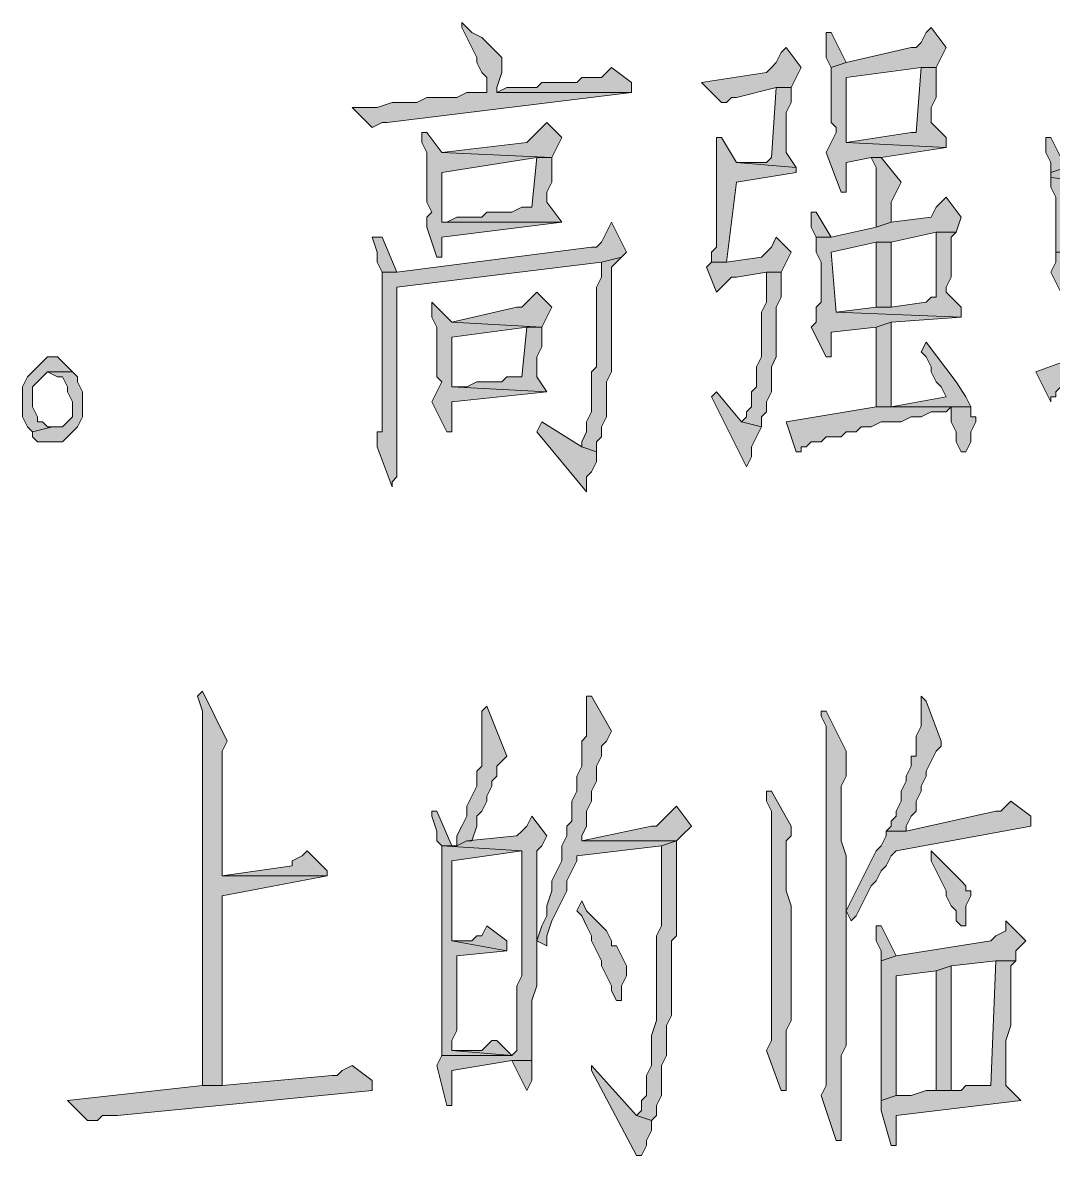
# Model space of a CAD drawing. Header units: millimetres. Extents: x 24 to 410, y 10 to 282.
# Drawn here: x 283.08 to 291.82, y 27.3 to 36.91 of the extents above; entities that cross this region are included whole.
import ezdxf

# ---------------------------------------------------------------- set-up
doc = ezdxf.new("R2010")
doc.units = ezdxf.units.MM

msp = doc.modelspace()

# ---------------------------------------------------------------- hatches: boundary and pattern name
h = msp.add_hatch(color=7)
h.dxf.hatch_style = 2
h.paths.add_polyline_path([(286.808333, 36.914667), (286.808333, 36.872333), (286.850667, 36.787667), (286.893, 36.703), (286.935333, 36.618333), (286.935333, 36.576), (286.977667, 36.491333), (287.02, 36.449), (287.02, 36.322), (286.935333, 36.322), (286.850667, 36.322), (286.766, 36.279667), (286.512, 36.279667), (286.427333, 36.237333), (286.215667, 36.237333), (286.088667, 36.195), (285.877, 36.195), (286.046333, 36.025667), (286.131, 36.068), (286.173333, 36.068), (288.247667, 36.322), (287.104667, 36.322), (287.104667, 36.364333), (287.147, 36.491333), (287.147, 36.618333), (287.104667, 36.660667), (287.062333, 36.703), (286.977667, 36.787667), (286.893, 36.83)])
h = msp.add_hatch(color=7)
h.dxf.hatch_style = 2
h.paths.add_polyline_path([(290.787667, 36.872333), (290.745333, 36.83), (290.703, 36.745333), (290.660667, 36.703), (290.618333, 36.703), (290.068, 36.576), (289.941, 36.533667), (289.941, 36.068), (289.983333, 36.025667), (289.983333, 35.983333), (289.941, 35.898667), (289.898667, 35.814), (290.025667, 35.475333), (290.068, 35.475333), (290.068, 35.56), (290.068, 35.729333), (290.279667, 35.771667), (290.364333, 35.771667), (290.914667, 35.856333), (290.068, 35.898667), (290.068, 36.449), (290.703, 36.533667), (290.83, 36.533667), (290.872333, 36.618333), (290.914667, 36.703)])
h = msp.add_hatch(color=7)
h.dxf.hatch_style = 2
h.paths.add_polyline_path([(289.941, 36.83), (289.898667, 36.83), (289.898667, 36.745333), (289.898667, 36.618333), (289.941, 36.533667), (290.068, 36.576)])
h = msp.add_hatch(color=7)
h.dxf.hatch_style = 2
h.paths.add_polyline_path([(289.56, 36.703), (289.517667, 36.660667), (289.475333, 36.576), (289.433, 36.533667), (289.390667, 36.491333), (288.840333, 36.406667), (289.009667, 36.237333), (289.052, 36.237333), (289.094333, 36.279667), (289.136667, 36.279667), (289.475333, 36.364333), (289.602333, 36.364333), (289.644667, 36.449), (289.687, 36.533667)])
h = msp.add_hatch(color=7)
h.dxf.hatch_style = 2
h.paths.add_polyline_path([(288.078333, 36.533667), (288.036, 36.491333), (287.993667, 36.449), (287.824333, 36.449), (287.782, 36.406667), (287.485667, 36.406667), (287.443333, 36.364333), (287.189333, 36.364333), (287.104667, 36.322), (288.247667, 36.322), (288.247667, 36.406667)])
h = msp.add_hatch(color=7)
h.dxf.hatch_style = 2
h.paths.add_polyline_path([(290.83, 36.533667), (290.703, 36.533667), (290.660667, 35.983333), (290.618333, 35.983333), (290.068, 35.898667), (290.914667, 35.856333), (290.914667, 35.941), (290.787667, 36.068), (290.787667, 36.195), (290.83, 36.279667)])
h = msp.add_hatch(color=7)
h.dxf.hatch_style = 2
h.paths.add_polyline_path([(289.602333, 36.364333), (289.475333, 36.364333), (289.433, 35.771667), (289.390667, 35.729333), (289.136667, 35.729333), (289.644667, 35.687), (289.56, 35.814), (289.56, 36.152667), (289.602333, 36.237333)])
h = msp.add_hatch(color=7)
h.dxf.hatch_style = 2
h.paths.add_polyline_path([(287.528, 36.068), (287.485667, 36.025667), (287.443333, 35.983333), (287.401, 35.941), (287.358667, 35.898667), (286.639, 35.814), (287.570333, 35.771667), (287.612667, 35.856333), (287.655, 35.941)])
h = msp.add_hatch(color=7)
h.dxf.hatch_style = 2
h.paths.add_polyline_path([(286.512, 35.983333), (286.469667, 35.983333), (286.469667, 35.898667), (286.512, 35.814), (286.512, 35.390667), (286.554333, 35.306), (286.512, 35.263667), (286.512, 35.179), (286.596667, 34.925), (286.639, 34.925), (286.639, 34.967333), (286.639, 35.094333), (287.655, 35.221333), (286.639, 35.221333), (286.639, 35.306), (286.639, 35.602333), (286.639, 35.644667), (287.443333, 35.771667), (287.570333, 35.771667), (286.639, 35.814)])
h = msp.add_hatch(color=7)
h.dxf.hatch_style = 2
h.paths.add_polyline_path([(289.009667, 35.941), (288.967333, 35.941), (288.967333, 35.814), (288.967333, 35.009667), (288.925, 34.967333), (288.925, 34.882667), (289.052, 34.882667), (289.136667, 35.56), (289.644667, 35.644667), (289.644667, 35.687), (289.136667, 35.729333)])
h = msp.add_hatch(color=7)
h.dxf.hatch_style = 2
h.paths.add_polyline_path([(291.803667, 35.941), (291.761333, 35.941), (291.761333, 35.814), (291.803667, 35.729333), (291.803667, 35.644667), (291.930667, 35.687)])
h = msp.add_hatch(color=7)
h.dxf.hatch_style = 2
h.paths.add_polyline_path([(292.565667, 35.983333), (292.523333, 35.898667), (292.481, 35.856333), (292.438667, 35.814), (292.396333, 35.771667), (292.269333, 35.771667), (292.142333, 35.729333), (291.930667, 35.687), (291.803667, 35.644667), (291.803667, 35.602333), (292.142333, 35.56), (292.142333, 35.009667), (292.269333, 35.009667), (292.269333, 35.602333), (292.481, 35.644667), (292.608, 35.644667), (292.650333, 35.729333), (292.692667, 35.814)])
h = msp.add_hatch(color=7)
h.dxf.hatch_style = 2
h.paths.add_polyline_path([(287.570333, 35.771667), (287.443333, 35.771667), (287.401, 35.348333), (287.316333, 35.348333), (287.231667, 35.306), (287.02, 35.306), (286.977667, 35.263667), (286.766, 35.263667), (286.681333, 35.221333), (286.639, 35.221333), (287.655, 35.221333), (287.528, 35.390667), (287.528, 35.475333), (287.570333, 35.56)])
h = msp.add_hatch(color=7)
h.dxf.hatch_style = 2
h.paths.add_polyline_path([(290.364333, 35.771667), (290.279667, 35.771667), (290.322, 35.687), (290.322, 35.179), (290.449, 35.221333), (290.449, 35.390667), (290.491333, 35.475333), (290.533667, 35.56)])
h = msp.add_hatch(color=7)
h.dxf.hatch_style = 2
h.paths.add_polyline_path([(292.608, 35.644667), (292.481, 35.644667), (292.438667, 35.052), (292.396333, 35.052), (292.354, 35.009667), (292.142333, 35.009667), (292.057667, 34.967333), (291.846, 34.967333), (291.846, 34.882667), (291.803667, 34.798), (291.930667, 34.544), (291.973, 34.544), (291.973, 34.586333), (291.973, 34.798), (292.142333, 34.840333), (292.269333, 34.882667), (292.650333, 34.925), (292.565667, 35.052), (292.565667, 35.221333), (292.608, 35.306)])
h = msp.add_hatch(color=7)
h.dxf.hatch_style = 2
h.paths.add_polyline_path([(291.803667, 35.602333), (291.803667, 35.517667), (291.846, 35.433), (291.846, 34.967333), (291.973, 34.967333), (291.973, 35.221333), (291.930667, 35.306), (291.930667, 35.517667), (292.142333, 35.56)])
h = msp.add_hatch(color=7)
h.dxf.hatch_style = 2
h.paths.add_polyline_path([(290.914667, 35.433), (290.83, 35.348333), (290.787667, 35.263667), (290.449, 35.221333), (290.322, 35.179), (289.941, 35.094333), (289.814, 35.094333), (289.814, 35.009667), (289.814, 34.967333), (289.856333, 34.882667), (289.856333, 34.544), (289.814, 34.501667), (289.814, 34.374667), (289.771667, 34.332333), (289.898667, 34.078333), (289.941, 34.078333), (289.941, 34.29), (290.322, 34.332333), (290.449, 34.374667), (291.041667, 34.417), (289.983333, 34.459333), (289.941, 34.967333), (290.322, 35.052), (290.449, 35.052), (290.83, 35.136667), (290.999333, 35.136667), (291.041667, 35.263667)])
h = msp.add_hatch(color=7)
h.dxf.hatch_style = 2
h.paths.add_polyline_path([(289.814, 35.306), (289.771667, 35.306), (289.771667, 35.263667), (289.771667, 35.179), (289.814, 35.094333), (289.941, 35.094333)])
h = msp.add_hatch(color=7)
h.dxf.hatch_style = 2
h.paths.add_polyline_path([(288.078333, 35.221333), (288.036, 35.136667), (287.993667, 35.052), (287.951333, 35.009667), (287.909, 35.009667), (286.258, 34.798), (286.131, 34.798), (286.131, 34.755667), (286.131, 33.443333), (286.088667, 33.443333), (286.088667, 33.316333), (286.215667, 32.977667), (286.215667, 33.02), (286.258, 33.062333), (286.258, 34.671), (287.993667, 34.882667), (288.163, 34.925), (288.205333, 34.967333)])
h = msp.add_hatch(color=7)
h.dxf.hatch_style = 2
h.paths.add_polyline_path([(286.131, 35.094333), (286.046333, 35.094333), (286.088667, 34.967333), (286.088667, 34.882667), (286.131, 34.798), (286.258, 34.798)])
h = msp.add_hatch(color=7)
h.dxf.hatch_style = 2
h.paths.add_polyline_path([(289.475333, 35.094333), (289.433, 35.009667), (289.390667, 34.967333), (289.348333, 34.925), (289.052, 34.882667), (288.925, 34.882667), (288.882667, 34.840333), (288.967333, 34.628667), (289.009667, 34.671), (289.052, 34.713333), (289.094333, 34.755667), (289.136667, 34.755667), (289.390667, 34.798), (289.517667, 34.798), (289.56, 34.882667), (289.602333, 34.967333)])
h = msp.add_hatch(color=7)
h.dxf.hatch_style = 2
h.paths.add_polyline_path([(290.999333, 35.136667), (290.83, 35.136667), (290.83, 34.586333), (290.787667, 34.586333), (290.745333, 34.544), (290.449, 34.501667), (290.322, 34.501667), (289.983333, 34.459333), (291.041667, 34.417), (291.041667, 34.501667), (290.914667, 34.628667), (290.914667, 34.671), (290.957, 34.755667), (290.957, 35.094333)])
h = msp.add_hatch(color=7)
h.dxf.hatch_style = 2
h.paths.add_polyline_path([(290.449, 35.052), (290.322, 35.052), (290.322, 34.501667), (290.449, 34.501667), (290.449, 34.628667)])
h = msp.add_hatch(color=7)
h.dxf.hatch_style = 2
h.paths.add_polyline_path([(288.163, 34.925), (287.993667, 34.882667), (287.993667, 34.755667), (287.951333, 34.671), (287.951333, 33.993667), (287.909, 33.951333), (287.909, 33.612667), (287.866667, 33.528), (287.866667, 33.443333), (287.824333, 33.358667), (287.824333, 33.316333), (287.951333, 33.274), (287.951333, 33.358667), (287.993667, 33.401), (287.993667, 33.485667), (288.036, 33.570333), (288.036, 33.866667), (288.078333, 33.951333), (288.078333, 34.840333), (288.120667, 34.882667)])
h = msp.add_hatch(color=7)
h.dxf.hatch_style = 2
h.paths.add_polyline_path([(289.517667, 34.798), (289.390667, 34.798), (289.390667, 34.671), (289.390667, 34.544), (289.348333, 34.459333), (289.348333, 34.078333), (289.306, 33.993667), (289.306, 33.824333), (289.263667, 33.782), (289.263667, 33.655), (289.221333, 33.612667), (289.221333, 33.570333), (289.179, 33.528), (289.348333, 33.485667), (289.348333, 33.570333), (289.390667, 33.612667), (289.390667, 33.697333), (289.433, 33.782), (289.433, 33.951333), (289.433, 33.993667), (289.475333, 34.078333), (289.475333, 34.501667), (289.517667, 34.586333)])
h = msp.add_hatch(color=7)
h.dxf.hatch_style = 2
h.paths.add_polyline_path([(292.269333, 34.882667), (292.142333, 34.840333), (292.142333, 34.120667), (291.676667, 33.951333), (291.803667, 33.697333), (291.803667, 33.739667), (291.846, 33.739667), (291.846, 33.782), (291.888333, 33.824333), (291.930667, 33.824333), (291.973, 33.866667), (292.015333, 33.909), (292.1, 33.909), (292.142333, 33.951333), (292.227, 33.993667), (292.311667, 34.036), (292.354, 34.078333), (292.438667, 34.120667), (292.523333, 34.163), (292.565667, 34.163), (292.269333, 34.163)])
h = msp.add_hatch(color=7)
h.dxf.hatch_style = 2
h.paths.add_polyline_path([(287.443333, 34.628667), (287.401, 34.586333), (287.358667, 34.544), (287.316333, 34.501667), (287.274, 34.501667), (286.723667, 34.374667), (287.485667, 34.332333), (287.528, 34.417), (287.570333, 34.501667)])
h = msp.add_hatch(color=7)
h.dxf.hatch_style = 2
h.paths.add_polyline_path([(286.554333, 34.544), (286.554333, 34.417), (286.596667, 34.332333), (286.596667, 33.909), (286.639, 33.866667), (286.596667, 33.782), (286.554333, 33.697333), (286.681333, 33.443333), (286.723667, 33.443333), (286.723667, 33.528), (286.723667, 33.697333), (287.528, 33.782), (286.723667, 33.824333), (286.723667, 34.247667), (287.358667, 34.332333), (287.485667, 34.332333), (286.723667, 34.374667)])
h = msp.add_hatch(color=7)
h.dxf.hatch_style = 2
h.paths.add_polyline_path([(287.485667, 34.332333), (287.358667, 34.332333), (287.316333, 33.909), (287.189333, 33.909), (287.147, 33.866667), (286.935333, 33.866667), (286.850667, 33.824333), (286.723667, 33.824333), (287.528, 33.782), (287.443333, 33.909), (287.443333, 34.078333), (287.485667, 34.163)])
h = msp.add_hatch(color=7)
h.dxf.hatch_style = 2
h.paths.add_polyline_path([(290.449, 34.374667), (290.322, 34.332333), (290.322, 33.655), (290.957, 33.655), (290.957, 33.528), (290.999333, 33.443333), (290.999333, 33.358667), (291.041667, 33.274), (291.084, 33.274), (291.126333, 33.358667), (291.126333, 33.443333), (291.168667, 33.528), (291.168667, 33.570333), (291.126333, 33.570333), (291.126333, 33.655), (290.449, 33.655)])
h = msp.add_hatch(color=7)
h.dxf.hatch_style = 2
h.paths.add_polyline_path([(290.745333, 34.205333), (290.703, 34.120667), (290.745333, 34.078333), (290.787667, 33.993667), (290.787667, 33.951333), (290.83, 33.866667), (290.872333, 33.824333), (290.914667, 33.739667), (290.449, 33.655), (291.126333, 33.655), (291.084, 33.739667), (290.999333, 33.866667)])
h = msp.add_hatch(color=7)
h.dxf.hatch_style = 2
h.paths.add_polyline_path([(283.294667, 34.078333), (283.252333, 34.036), (283.21, 33.993667), (283.167667, 33.951333), (283.125333, 33.909), (283.083, 33.824333), (283.083, 33.570333), (283.125333, 33.485667), (283.167667, 33.443333), (283.337, 33.485667), (283.294667, 33.485667), (283.252333, 33.528), (283.21, 33.528), (283.21, 33.570333), (283.167667, 33.655), (283.167667, 33.824333), (283.21, 33.866667), (283.252333, 33.909), (283.294667, 33.951333), (283.506333, 33.951333), (283.464, 33.993667), (283.421667, 34.036), (283.379333, 34.078333)])
h = msp.add_hatch(color=7)
h.dxf.hatch_style = 2
h.paths.add_polyline_path([(283.506333, 33.951333), (283.294667, 33.951333), (283.379333, 33.909), (283.421667, 33.909), (283.464, 33.824333), (283.464, 33.782), (283.506333, 33.697333), (283.506333, 33.570333), (283.464, 33.528), (283.421667, 33.485667), (283.337, 33.485667), (283.167667, 33.443333), (283.167667, 33.401), (283.21, 33.358667), (283.421667, 33.358667), (283.464, 33.401), (283.506333, 33.443333), (283.548667, 33.485667), (283.591, 33.570333), (283.591, 33.655), (283.591, 33.782), (283.548667, 33.866667), (283.548667, 33.909)])
h = msp.add_hatch(color=7)
h.dxf.hatch_style = 2
h.paths.add_polyline_path([(288.967333, 33.782), (288.925, 33.739667), (289.221333, 33.147), (289.263667, 33.231667), (289.263667, 33.316333), (289.306, 33.401), (289.348333, 33.485667), (289.179, 33.528)])
h = msp.add_hatch(color=7)
h.dxf.hatch_style = 2
h.paths.add_polyline_path([(290.322, 33.655), (289.56, 33.528), (289.644667, 33.274), (289.687, 33.274), (289.687, 33.316333), (289.729333, 33.316333), (289.771667, 33.358667), (289.856333, 33.358667), (289.898667, 33.401), (290.025667, 33.401), (290.068, 33.443333), (290.152667, 33.443333), (290.195, 33.485667), (290.279667, 33.485667), (290.364333, 33.528), (290.533667, 33.528), (290.618333, 33.570333), (290.703, 33.570333), (290.787667, 33.612667), (290.914667, 33.612667), (290.957, 33.655)])
h = msp.add_hatch(color=7)
h.dxf.hatch_style = 2
h.paths.add_polyline_path([(287.485667, 33.528), (287.443333, 33.443333), (287.866667, 32.935333), (287.866667, 33.062333), (287.909, 33.104667), (287.951333, 33.189333), (287.951333, 33.274), (287.824333, 33.316333)])
h = msp.add_hatch(color=7)
h.dxf.hatch_style = 2
h.paths.add_polyline_path([(284.607, 31.242), (284.564667, 31.199667), (284.607, 31.072667), (284.607, 27.897667), (284.776333, 27.897667), (284.776333, 29.506333), (285.665333, 29.675667), (284.776333, 29.675667), (284.776333, 29.760333), (284.776333, 30.734), (284.818667, 30.818667)])
h = msp.add_hatch(color=7)
h.dxf.hatch_style = 2
h.paths.add_polyline_path([(287.866667, 31.199667), (287.866667, 30.861), (287.824333, 30.818667), (287.824333, 30.607), (287.782, 30.522333), (287.782, 30.395333), (287.739667, 30.310667), (287.739667, 30.141333), (287.697333, 30.099), (287.697333, 30.014333), (287.655, 29.929667), (287.655, 29.802667), (287.612667, 29.718), (287.570333, 29.633333), (287.570333, 29.548667), (287.528, 29.421667), (287.528, 29.337), (287.485667, 29.252333), (287.443333, 29.125333), (287.528, 29.083), (287.528, 29.167667), (287.570333, 29.294667), (287.612667, 29.379333), (287.655, 29.464), (287.697333, 29.548667), (287.697333, 29.633333), (287.739667, 29.718), (287.782, 29.802667), (287.782, 29.845), (288.501667, 29.929667), (288.628667, 29.972), (287.824333, 29.972), (287.824333, 30.014333), (287.866667, 30.099), (287.866667, 30.226), (287.909, 30.310667), (287.909, 30.395333), (287.951333, 30.48), (287.951333, 30.607), (287.993667, 30.691667), (287.993667, 30.776333), (288.036, 30.818667), (288.078333, 30.903333), (287.909, 31.199667)])
h = msp.add_hatch(color=7)
h.dxf.hatch_style = 2
h.paths.add_polyline_path([(290.703, 31.199667), (290.703, 30.945667), (290.660667, 30.861), (290.660667, 30.691667), (290.618333, 30.691667), (290.618333, 30.607), (290.576, 30.522333), (290.576, 30.48), (290.533667, 30.395333), (290.533667, 30.310667), (290.491333, 30.226), (290.491333, 30.183667), (290.449, 30.141333), (290.449, 30.099), (290.406667, 30.056667), (290.576, 30.056667), (290.576, 30.099), (290.618333, 30.183667), (290.660667, 30.226), (290.660667, 30.310667), (290.703, 30.395333), (290.703, 30.437667), (290.745333, 30.522333), (290.745333, 30.564667), (290.787667, 30.649333), (290.83, 30.734), (290.872333, 30.776333), (290.872333, 30.818667), (290.745333, 31.157333)])
h = msp.add_hatch(color=7)
h.dxf.hatch_style = 2
h.paths.add_polyline_path([(287.02, 31.115), (286.977667, 31.072667), (286.977667, 30.607), (286.935333, 30.564667), (286.935333, 30.437667), (286.893, 30.353), (286.850667, 30.268333), (286.850667, 30.183667), (286.808333, 30.099), (286.766, 30.014333), (286.766, 29.929667), (286.850667, 29.972), (286.893, 29.972), (286.935333, 30.099), (286.935333, 30.183667), (286.977667, 30.226), (287.02, 30.310667), (287.02, 30.353), (287.062333, 30.437667), (287.062333, 30.48), (287.104667, 30.522333), (287.104667, 30.607), (287.147, 30.649333), (287.189333, 30.691667)])
h = msp.add_hatch(color=7)
h.dxf.hatch_style = 2
h.paths.add_polyline_path([(289.898667, 31.072667), (289.856333, 31.072667), (289.856333, 31.030333), (289.898667, 30.945667), (289.898667, 29.083), (289.898667, 28.956), (289.898667, 27.897667), (289.856333, 27.813), (289.983333, 27.432), (290.025667, 27.432), (290.025667, 27.474333), (290.025667, 28.151667), (290.068, 28.236333), (290.068, 29.845), (290.025667, 29.972), (290.025667, 30.437667), (290.068, 30.522333), (290.068, 30.734)])
h = msp.add_hatch(color=7)
h.dxf.hatch_style = 2
h.paths.add_polyline_path([(289.433, 30.395333), (289.390667, 30.395333), (289.390667, 30.310667), (289.433, 30.226), (289.433, 28.363333), (289.433, 28.321), (289.433, 28.278667), (289.390667, 28.194), (289.517667, 27.855333), (289.56, 27.855333), (289.56, 27.897667), (289.56, 28.363333), (289.602333, 28.448), (289.602333, 29.421667), (289.56, 29.548667), (289.56, 29.972), (289.602333, 30.014333), (289.602333, 30.099)])
h = msp.add_hatch(color=7)
h.dxf.hatch_style = 2
h.paths.add_polyline_path([(291.465, 30.310667), (291.422667, 30.268333), (291.380333, 30.226), (291.338, 30.226), (290.576, 30.056667), (290.406667, 30.056667), (290.406667, 30.014333), (290.364333, 29.929667), (290.322, 29.887333), (290.279667, 29.802667), (290.237333, 29.718), (290.195, 29.633333), (290.152667, 29.548667), (290.110333, 29.464), (290.068, 29.379333), (290.110333, 29.294667), (290.152667, 29.337), (290.195, 29.421667), (290.237333, 29.506333), (290.279667, 29.591), (290.322, 29.633333), (290.364333, 29.718), (290.406667, 29.760333), (290.449, 29.845), (290.491333, 29.887333), (291.634333, 30.099), (291.634333, 30.183667)])
h = msp.add_hatch(color=7)
h.dxf.hatch_style = 2
h.paths.add_polyline_path([(286.596667, 30.226), (286.554333, 30.226), (286.554333, 30.183667), (286.596667, 30.056667), (286.596667, 29.972), (286.639, 29.929667), (286.723667, 29.929667)])
h = msp.add_hatch(color=7)
h.dxf.hatch_style = 2
h.paths.add_polyline_path([(287.401, 30.183667), (287.358667, 30.099), (287.316333, 30.056667), (287.274, 30.014333), (286.850667, 29.972), (286.766, 29.929667), (286.639, 29.929667), (287.316333, 29.887333), (287.316333, 28.829), (287.274, 28.744333), (287.274, 28.321), (287.274, 28.194), (287.231667, 28.151667), (286.639, 28.151667), (286.596667, 28.067), (286.681333, 27.728333), (286.723667, 27.728333), (286.723667, 27.770667), (286.723667, 28.024667), (287.231667, 28.109333), (287.401, 28.109333), (287.401, 28.194), (287.401, 28.617333), (287.443333, 28.744333), (287.443333, 29.887333), (287.485667, 29.929667), (287.528, 30.014333)])
h = msp.add_hatch(color=7)
h.dxf.hatch_style = 2
h.paths.add_polyline_path([(288.628667, 30.268333), (288.544, 30.183667), (288.501667, 30.141333), (288.459333, 30.099), (288.417, 30.099), (287.824333, 29.972), (288.628667, 29.972), (288.671, 30.014333), (288.755667, 30.099)])
h = msp.add_hatch(color=7)
h.dxf.hatch_style = 2
h.paths.add_polyline_path([(285.496, 29.887333), (285.453667, 29.845), (285.369, 29.802667), (285.369, 29.760333), (284.776333, 29.675667), (285.665333, 29.675667), (285.665333, 29.718)])
h = msp.add_hatch(color=7)
h.dxf.hatch_style = 2
h.paths.add_polyline_path([(286.639, 29.929667), (286.639, 28.151667), (287.231667, 28.151667), (286.723667, 28.194), (286.723667, 28.278667), (286.766, 28.363333), (286.766, 28.998333), (287.189333, 29.040667), (286.723667, 29.125333), (286.723667, 29.802667), (287.316333, 29.887333)])
h = msp.add_hatch(color=7)
h.dxf.hatch_style = 2
h.paths.add_polyline_path([(288.628667, 29.972), (288.501667, 29.929667), (288.501667, 29.252333), (288.459333, 29.167667), (288.459333, 28.448), (288.417, 28.321), (288.417, 28.067), (288.374667, 27.982333), (288.374667, 27.897667), (288.374667, 27.813), (288.332333, 27.770667), (288.332333, 27.686), (288.29, 27.643667), (288.417, 27.601333), (288.459333, 27.643667), (288.459333, 27.728333), (288.501667, 27.813), (288.501667, 28.067), (288.544, 28.151667), (288.544, 28.405667), (288.586333, 28.490333), (288.586333, 29.125333), (288.628667, 29.167667)])
h = msp.add_hatch(color=7)
h.dxf.hatch_style = 2
h.paths.add_polyline_path([(290.787667, 29.887333), (290.787667, 29.802667), (290.83, 29.718), (290.872333, 29.633333), (290.914667, 29.548667), (290.914667, 29.506333), (290.957, 29.421667), (290.999333, 29.379333), (290.999333, 29.294667), (291.041667, 29.252333), (291.084, 29.252333), (291.084, 29.337), (291.084, 29.421667), (291.126333, 29.506333), (291.126333, 29.548667), (291.084, 29.548667), (291.084, 29.591), (291.041667, 29.633333), (290.999333, 29.675667), (290.957, 29.718), (290.872333, 29.802667)])
h = msp.add_hatch(color=7)
h.dxf.hatch_style = 2
h.paths.add_polyline_path([(287.824333, 29.464), (287.782, 29.379333), (287.824333, 29.337), (287.866667, 29.252333), (287.909, 29.167667), (287.909, 29.125333), (287.951333, 29.040667), (287.993667, 28.956), (287.993667, 28.913667), (288.036, 28.829), (288.078333, 28.744333), (288.078333, 28.702), (288.120667, 28.617333), (288.163, 28.617333), (288.163, 28.744333), (288.205333, 28.829), (288.205333, 28.913667), (288.163, 28.998333), (288.120667, 29.083), (288.078333, 29.083), (288.078333, 29.125333), (288.036, 29.21), (287.993667, 29.252333), (287.951333, 29.294667), (287.866667, 29.379333)])
h = msp.add_hatch(color=7)
h.dxf.hatch_style = 2
h.paths.add_polyline_path([(287.02, 29.252333), (286.977667, 29.167667), (286.935333, 29.167667), (286.893, 29.125333), (286.723667, 29.125333), (287.189333, 29.040667), (287.189333, 29.125333)])
h = msp.add_hatch(color=7)
h.dxf.hatch_style = 2
h.paths.add_polyline_path([(290.364333, 29.252333), (290.322, 29.252333), (290.322, 29.125333), (290.364333, 29.040667), (290.364333, 28.956), (290.491333, 28.998333)])
h = msp.add_hatch(color=7)
h.dxf.hatch_style = 2
h.paths.add_polyline_path([(291.422667, 29.294667), (291.422667, 29.21), (291.338, 29.167667), (291.295667, 29.125333), (290.491333, 28.998333), (290.364333, 28.956), (290.364333, 27.770667), (290.491333, 27.813), (290.491333, 27.94), (290.491333, 28.024667), (290.491333, 28.829), (290.83, 28.871333), (290.957, 28.913667), (291.338, 28.956), (291.507333, 28.956), (291.507333, 29.040667), (291.592, 29.125333)])
h = msp.add_hatch(color=7)
h.dxf.hatch_style = 2
h.paths.add_polyline_path([(291.507333, 28.956), (291.338, 28.956), (291.295667, 27.897667), (291.084, 27.897667), (291.041667, 27.855333), (290.745333, 27.855333), (290.618333, 27.813), (290.491333, 27.813), (290.364333, 27.770667), (290.364333, 27.686), (290.449, 27.389667), (290.491333, 27.389667), (290.491333, 27.432), (290.491333, 27.643667), (291.549667, 27.770667), (291.422667, 27.897667), (291.422667, 28.278667), (291.465, 28.405667), (291.465, 28.913667)])
h = msp.add_hatch(color=7)
h.dxf.hatch_style = 2
h.paths.add_polyline_path([(290.957, 28.913667), (290.83, 28.871333), (290.83, 27.855333), (290.957, 27.855333)])
h = msp.add_hatch(color=7)
h.dxf.hatch_style = 2
h.paths.add_polyline_path([(287.104667, 28.278667), (287.062333, 28.278667), (287.02, 28.236333), (286.977667, 28.194), (286.723667, 28.194), (287.231667, 28.151667)])
h = msp.add_hatch(color=7)
h.dxf.hatch_style = 2
h.paths.add_polyline_path([(285.877, 28.067), (285.792333, 28.024667), (285.75, 27.982333), (285.707667, 27.982333), (284.776333, 27.897667), (284.607, 27.897667), (283.464, 27.770667), (283.633333, 27.601333), (283.718, 27.601333), (283.760333, 27.643667), (283.887333, 27.643667), (286.046333, 27.855333), (286.046333, 27.94)])
h = msp.add_hatch(color=7)
h.dxf.hatch_style = 2
h.paths.add_polyline_path([(287.401, 28.109333), (287.231667, 28.109333), (287.358667, 27.855333), (287.401, 27.94)])
h = msp.add_hatch(color=7)
h.dxf.hatch_style = 2
h.paths.add_polyline_path([(287.909, 28.067), (287.909, 28.024667), (288.29, 27.305), (288.332333, 27.305), (288.374667, 27.389667), (288.374667, 27.432), (288.417, 27.516667), (288.417, 27.601333), (288.29, 27.643667)])

# ---------------------------------------------------------------- linework, layer by layer
at = {"color": 7, "lineweight": 0}
for points in [[(286.808333, 36.914667), (286.808333, 36.872333), (286.850667, 36.787667), (286.893, 36.703), (286.935333, 36.618333), (286.935333, 36.576), (286.977667, 36.491333), (287.02, 36.449), (287.02, 36.322), (286.935333, 36.322), (286.850667, 36.322), (286.766, 36.279667), (286.512, 36.279667), (286.427333, 36.237333), (286.215667, 36.237333), (286.088667, 36.195), (285.877, 36.195), (286.046333, 36.025667), (286.131, 36.068), (286.173333, 36.068), (288.247667, 36.322), (287.104667, 36.322), (287.104667, 36.364333), (287.147, 36.491333), (287.147, 36.618333), (287.104667, 36.660667), (287.062333, 36.703), (286.977667, 36.787667), (286.893, 36.83)], [(290.787667, 36.872333), (290.745333, 36.83), (290.703, 36.745333), (290.660667, 36.703), (290.618333, 36.703), (290.068, 36.576), (289.941, 36.533667), (289.941, 36.068), (289.983333, 36.025667), (289.983333, 35.983333), (289.941, 35.898667), (289.898667, 35.814), (290.025667, 35.475333), (290.068, 35.475333), (290.068, 35.56), (290.068, 35.729333), (290.279667, 35.771667), (290.364333, 35.771667), (290.914667, 35.856333), (290.068, 35.898667), (290.068, 36.449), (290.703, 36.533667), (290.83, 36.533667), (290.872333, 36.618333), (290.914667, 36.703)], [(289.941, 36.83), (289.898667, 36.83), (289.898667, 36.745333), (289.898667, 36.618333), (289.941, 36.533667), (290.068, 36.576)], [(289.56, 36.703), (289.517667, 36.660667), (289.475333, 36.576), (289.433, 36.533667), (289.390667, 36.491333), (288.840333, 36.406667), (289.009667, 36.237333), (289.052, 36.237333), (289.094333, 36.279667), (289.136667, 36.279667), (289.475333, 36.364333), (289.602333, 36.364333), (289.644667, 36.449), (289.687, 36.533667)], [(288.078333, 36.533667), (288.036, 36.491333), (287.993667, 36.449), (287.824333, 36.449), (287.782, 36.406667), (287.485667, 36.406667), (287.443333, 36.364333), (287.189333, 36.364333), (287.104667, 36.322), (288.247667, 36.322), (288.247667, 36.406667)], [(290.83, 36.533667), (290.703, 36.533667), (290.660667, 35.983333), (290.618333, 35.983333), (290.068, 35.898667), (290.914667, 35.856333), (290.914667, 35.941), (290.787667, 36.068), (290.787667, 36.195), (290.83, 36.279667)], [(289.602333, 36.364333), (289.475333, 36.364333), (289.433, 35.771667), (289.390667, 35.729333), (289.136667, 35.729333), (289.644667, 35.687), (289.56, 35.814), (289.56, 36.152667), (289.602333, 36.237333)], [(287.528, 36.068), (287.485667, 36.025667), (287.443333, 35.983333), (287.401, 35.941), (287.358667, 35.898667), (286.639, 35.814), (287.570333, 35.771667), (287.612667, 35.856333), (287.655, 35.941)], [(286.512, 35.983333), (286.469667, 35.983333), (286.469667, 35.898667), (286.512, 35.814), (286.512, 35.390667), (286.554333, 35.306), (286.512, 35.263667), (286.512, 35.179), (286.596667, 34.925), (286.639, 34.925), (286.639, 34.967333), (286.639, 35.094333), (287.655, 35.221333), (286.639, 35.221333), (286.639, 35.306), (286.639, 35.602333), (286.639, 35.644667), (287.443333, 35.771667), (287.570333, 35.771667), (286.639, 35.814)], [(289.009667, 35.941), (288.967333, 35.941), (288.967333, 35.814), (288.967333, 35.009667), (288.925, 34.967333), (288.925, 34.882667), (289.052, 34.882667), (289.136667, 35.56), (289.644667, 35.644667), (289.644667, 35.687), (289.136667, 35.729333)], [(291.803667, 35.941), (291.761333, 35.941), (291.761333, 35.814), (291.803667, 35.729333), (291.803667, 35.644667), (291.930667, 35.687)], [(292.565667, 35.983333), (292.523333, 35.898667), (292.481, 35.856333), (292.438667, 35.814), (292.396333, 35.771667), (292.269333, 35.771667), (292.142333, 35.729333), (291.930667, 35.687), (291.803667, 35.644667), (291.803667, 35.602333), (292.142333, 35.56), (292.142333, 35.009667), (292.269333, 35.009667), (292.269333, 35.602333), (292.481, 35.644667), (292.608, 35.644667), (292.650333, 35.729333), (292.692667, 35.814)], [(287.570333, 35.771667), (287.443333, 35.771667), (287.401, 35.348333), (287.316333, 35.348333), (287.231667, 35.306), (287.02, 35.306), (286.977667, 35.263667), (286.766, 35.263667), (286.681333, 35.221333), (286.639, 35.221333), (287.655, 35.221333), (287.528, 35.390667), (287.528, 35.475333), (287.570333, 35.56)], [(290.364333, 35.771667), (290.279667, 35.771667), (290.322, 35.687), (290.322, 35.179), (290.449, 35.221333), (290.449, 35.390667), (290.491333, 35.475333), (290.533667, 35.56)], [(292.608, 35.644667), (292.481, 35.644667), (292.438667, 35.052), (292.396333, 35.052), (292.354, 35.009667), (292.142333, 35.009667), (292.057667, 34.967333), (291.846, 34.967333), (291.846, 34.882667), (291.803667, 34.798), (291.930667, 34.544), (291.973, 34.544), (291.973, 34.586333), (291.973, 34.798), (292.142333, 34.840333), (292.269333, 34.882667), (292.650333, 34.925), (292.565667, 35.052), (292.565667, 35.221333), (292.608, 35.306)], [(291.803667, 35.602333), (291.803667, 35.517667), (291.846, 35.433), (291.846, 34.967333), (291.973, 34.967333), (291.973, 35.221333), (291.930667, 35.306), (291.930667, 35.517667), (292.142333, 35.56)], [(290.914667, 35.433), (290.83, 35.348333), (290.787667, 35.263667), (290.449, 35.221333), (290.322, 35.179), (289.941, 35.094333), (289.814, 35.094333), (289.814, 35.009667), (289.814, 34.967333), (289.856333, 34.882667), (289.856333, 34.544), (289.814, 34.501667), (289.814, 34.374667), (289.771667, 34.332333), (289.898667, 34.078333), (289.941, 34.078333), (289.941, 34.29), (290.322, 34.332333), (290.449, 34.374667), (291.041667, 34.417), (289.983333, 34.459333), (289.941, 34.967333), (290.322, 35.052), (290.449, 35.052), (290.83, 35.136667), (290.999333, 35.136667), (291.041667, 35.263667)], [(289.814, 35.306), (289.771667, 35.306), (289.771667, 35.263667), (289.771667, 35.179), (289.814, 35.094333), (289.941, 35.094333)], [(288.078333, 35.221333), (288.036, 35.136667), (287.993667, 35.052), (287.951333, 35.009667), (287.909, 35.009667), (286.258, 34.798), (286.131, 34.798), (286.131, 34.755667), (286.131, 33.443333), (286.088667, 33.443333), (286.088667, 33.316333), (286.215667, 32.977667), (286.215667, 33.02), (286.258, 33.062333), (286.258, 34.671), (287.993667, 34.882667), (288.163, 34.925), (288.205333, 34.967333)], [(286.131, 35.094333), (286.046333, 35.094333), (286.088667, 34.967333), (286.088667, 34.882667), (286.131, 34.798), (286.258, 34.798)], [(289.475333, 35.094333), (289.433, 35.009667), (289.390667, 34.967333), (289.348333, 34.925), (289.052, 34.882667), (288.925, 34.882667), (288.882667, 34.840333), (288.967333, 34.628667), (289.009667, 34.671), (289.052, 34.713333), (289.094333, 34.755667), (289.136667, 34.755667), (289.390667, 34.798), (289.517667, 34.798), (289.56, 34.882667), (289.602333, 34.967333)], [(290.999333, 35.136667), (290.83, 35.136667), (290.83, 34.586333), (290.787667, 34.586333), (290.745333, 34.544), (290.449, 34.501667), (290.322, 34.501667), (289.983333, 34.459333), (291.041667, 34.417), (291.041667, 34.501667), (290.914667, 34.628667), (290.914667, 34.671), (290.957, 34.755667), (290.957, 35.094333)], [(290.449, 35.052), (290.322, 35.052), (290.322, 34.501667), (290.449, 34.501667), (290.449, 34.628667)], [(288.163, 34.925), (287.993667, 34.882667), (287.993667, 34.755667), (287.951333, 34.671), (287.951333, 33.993667), (287.909, 33.951333), (287.909, 33.612667), (287.866667, 33.528), (287.866667, 33.443333), (287.824333, 33.358667), (287.824333, 33.316333), (287.951333, 33.274), (287.951333, 33.358667), (287.993667, 33.401), (287.993667, 33.485667), (288.036, 33.570333), (288.036, 33.866667), (288.078333, 33.951333), (288.078333, 34.840333), (288.120667, 34.882667)], [(289.517667, 34.798), (289.390667, 34.798), (289.390667, 34.671), (289.390667, 34.544), (289.348333, 34.459333), (289.348333, 34.078333), (289.306, 33.993667), (289.306, 33.824333), (289.263667, 33.782), (289.263667, 33.655), (289.221333, 33.612667), (289.221333, 33.570333), (289.179, 33.528), (289.348333, 33.485667), (289.348333, 33.570333), (289.390667, 33.612667), (289.390667, 33.697333), (289.433, 33.782), (289.433, 33.951333), (289.433, 33.993667), (289.475333, 34.078333), (289.475333, 34.501667), (289.517667, 34.586333)], [(292.269333, 34.882667), (292.142333, 34.840333), (292.142333, 34.120667), (291.676667, 33.951333), (291.803667, 33.697333), (291.803667, 33.739667), (291.846, 33.739667), (291.846, 33.782), (291.888333, 33.824333), (291.930667, 33.824333), (291.973, 33.866667), (292.015333, 33.909), (292.1, 33.909), (292.142333, 33.951333), (292.227, 33.993667), (292.311667, 34.036), (292.354, 34.078333), (292.438667, 34.120667), (292.523333, 34.163), (292.565667, 34.163), (292.269333, 34.163)], [(287.443333, 34.628667), (287.401, 34.586333), (287.358667, 34.544), (287.316333, 34.501667), (287.274, 34.501667), (286.723667, 34.374667), (287.485667, 34.332333), (287.528, 34.417), (287.570333, 34.501667)], [(286.554333, 34.544), (286.554333, 34.417), (286.596667, 34.332333), (286.596667, 33.909), (286.639, 33.866667), (286.596667, 33.782), (286.554333, 33.697333), (286.681333, 33.443333), (286.723667, 33.443333), (286.723667, 33.528), (286.723667, 33.697333), (287.528, 33.782), (286.723667, 33.824333), (286.723667, 34.247667), (287.358667, 34.332333), (287.485667, 34.332333), (286.723667, 34.374667)], [(287.485667, 34.332333), (287.358667, 34.332333), (287.316333, 33.909), (287.189333, 33.909), (287.147, 33.866667), (286.935333, 33.866667), (286.850667, 33.824333), (286.723667, 33.824333), (287.528, 33.782), (287.443333, 33.909), (287.443333, 34.078333), (287.485667, 34.163)], [(290.449, 34.374667), (290.322, 34.332333), (290.322, 33.655), (290.957, 33.655), (290.957, 33.528), (290.999333, 33.443333), (290.999333, 33.358667), (291.041667, 33.274), (291.084, 33.274), (291.126333, 33.358667), (291.126333, 33.443333), (291.168667, 33.528), (291.168667, 33.570333), (291.126333, 33.570333), (291.126333, 33.655), (290.449, 33.655)], [(290.745333, 34.205333), (290.703, 34.120667), (290.745333, 34.078333), (290.787667, 33.993667), (290.787667, 33.951333), (290.83, 33.866667), (290.872333, 33.824333), (290.914667, 33.739667), (290.449, 33.655), (291.126333, 33.655), (291.084, 33.739667), (290.999333, 33.866667)], [(283.294667, 34.078333), (283.252333, 34.036), (283.21, 33.993667), (283.167667, 33.951333), (283.125333, 33.909), (283.083, 33.824333), (283.083, 33.570333), (283.125333, 33.485667), (283.167667, 33.443333), (283.337, 33.485667), (283.294667, 33.485667), (283.252333, 33.528), (283.21, 33.528), (283.21, 33.570333), (283.167667, 33.655), (283.167667, 33.824333), (283.21, 33.866667), (283.252333, 33.909), (283.294667, 33.951333), (283.506333, 33.951333), (283.464, 33.993667), (283.421667, 34.036), (283.379333, 34.078333)], [(283.506333, 33.951333), (283.294667, 33.951333), (283.379333, 33.909), (283.421667, 33.909), (283.464, 33.824333), (283.464, 33.782), (283.506333, 33.697333), (283.506333, 33.570333), (283.464, 33.528), (283.421667, 33.485667), (283.337, 33.485667), (283.167667, 33.443333), (283.167667, 33.401), (283.21, 33.358667), (283.421667, 33.358667), (283.464, 33.401), (283.506333, 33.443333), (283.548667, 33.485667), (283.591, 33.570333), (283.591, 33.655), (283.591, 33.782), (283.548667, 33.866667), (283.548667, 33.909)], [(288.967333, 33.782), (288.925, 33.739667), (289.221333, 33.147), (289.263667, 33.231667), (289.263667, 33.316333), (289.306, 33.401), (289.348333, 33.485667), (289.179, 33.528)], [(290.322, 33.655), (289.56, 33.528), (289.644667, 33.274), (289.687, 33.274), (289.687, 33.316333), (289.729333, 33.316333), (289.771667, 33.358667), (289.856333, 33.358667), (289.898667, 33.401), (290.025667, 33.401), (290.068, 33.443333), (290.152667, 33.443333), (290.195, 33.485667), (290.279667, 33.485667), (290.364333, 33.528), (290.533667, 33.528), (290.618333, 33.570333), (290.703, 33.570333), (290.787667, 33.612667), (290.914667, 33.612667), (290.957, 33.655)], [(287.485667, 33.528), (287.443333, 33.443333), (287.866667, 32.935333), (287.866667, 33.062333), (287.909, 33.104667), (287.951333, 33.189333), (287.951333, 33.274), (287.824333, 33.316333)], [(284.607, 31.242), (284.564667, 31.199667), (284.607, 31.072667), (284.607, 27.897667), (284.776333, 27.897667), (284.776333, 29.506333), (285.665333, 29.675667), (284.776333, 29.675667), (284.776333, 29.760333), (284.776333, 30.734), (284.818667, 30.818667)], [(287.866667, 31.199667), (287.866667, 30.861), (287.824333, 30.818667), (287.824333, 30.607), (287.782, 30.522333), (287.782, 30.395333), (287.739667, 30.310667), (287.739667, 30.141333), (287.697333, 30.099), (287.697333, 30.014333), (287.655, 29.929667), (287.655, 29.802667), (287.612667, 29.718), (287.570333, 29.633333), (287.570333, 29.548667), (287.528, 29.421667), (287.528, 29.337), (287.485667, 29.252333), (287.443333, 29.125333), (287.528, 29.083), (287.528, 29.167667), (287.570333, 29.294667), (287.612667, 29.379333), (287.655, 29.464), (287.697333, 29.548667), (287.697333, 29.633333), (287.739667, 29.718), (287.782, 29.802667), (287.782, 29.845), (288.501667, 29.929667), (288.628667, 29.972), (287.824333, 29.972), (287.824333, 30.014333), (287.866667, 30.099), (287.866667, 30.226), (287.909, 30.310667), (287.909, 30.395333), (287.951333, 30.48), (287.951333, 30.607), (287.993667, 30.691667), (287.993667, 30.776333), (288.036, 30.818667), (288.078333, 30.903333), (287.909, 31.199667)], [(290.703, 31.199667), (290.703, 30.945667), (290.660667, 30.861), (290.660667, 30.691667), (290.618333, 30.691667), (290.618333, 30.607), (290.576, 30.522333), (290.576, 30.48), (290.533667, 30.395333), (290.533667, 30.310667), (290.491333, 30.226), (290.491333, 30.183667), (290.449, 30.141333), (290.449, 30.099), (290.406667, 30.056667), (290.576, 30.056667), (290.576, 30.099), (290.618333, 30.183667), (290.660667, 30.226), (290.660667, 30.310667), (290.703, 30.395333), (290.703, 30.437667), (290.745333, 30.522333), (290.745333, 30.564667), (290.787667, 30.649333), (290.83, 30.734), (290.872333, 30.776333), (290.872333, 30.818667), (290.745333, 31.157333)], [(287.02, 31.115), (286.977667, 31.072667), (286.977667, 30.607), (286.935333, 30.564667), (286.935333, 30.437667), (286.893, 30.353), (286.850667, 30.268333), (286.850667, 30.183667), (286.808333, 30.099), (286.766, 30.014333), (286.766, 29.929667), (286.850667, 29.972), (286.893, 29.972), (286.935333, 30.099), (286.935333, 30.183667), (286.977667, 30.226), (287.02, 30.310667), (287.02, 30.353), (287.062333, 30.437667), (287.062333, 30.48), (287.104667, 30.522333), (287.104667, 30.607), (287.147, 30.649333), (287.189333, 30.691667)], [(289.898667, 31.072667), (289.856333, 31.072667), (289.856333, 31.030333), (289.898667, 30.945667), (289.898667, 29.083), (289.898667, 28.956), (289.898667, 27.897667), (289.856333, 27.813), (289.983333, 27.432), (290.025667, 27.432), (290.025667, 27.474333), (290.025667, 28.151667), (290.068, 28.236333), (290.068, 29.845), (290.025667, 29.972), (290.025667, 30.437667), (290.068, 30.522333), (290.068, 30.734)], [(289.433, 30.395333), (289.390667, 30.395333), (289.390667, 30.310667), (289.433, 30.226), (289.433, 28.363333), (289.433, 28.321), (289.433, 28.278667), (289.390667, 28.194), (289.517667, 27.855333), (289.56, 27.855333), (289.56, 27.897667), (289.56, 28.363333), (289.602333, 28.448), (289.602333, 29.421667), (289.56, 29.548667), (289.56, 29.972), (289.602333, 30.014333), (289.602333, 30.099)], [(291.465, 30.310667), (291.422667, 30.268333), (291.380333, 30.226), (291.338, 30.226), (290.576, 30.056667), (290.406667, 30.056667), (290.406667, 30.014333), (290.364333, 29.929667), (290.322, 29.887333), (290.279667, 29.802667), (290.237333, 29.718), (290.195, 29.633333), (290.152667, 29.548667), (290.110333, 29.464), (290.068, 29.379333), (290.110333, 29.294667), (290.152667, 29.337), (290.195, 29.421667), (290.237333, 29.506333), (290.279667, 29.591), (290.322, 29.633333), (290.364333, 29.718), (290.406667, 29.760333), (290.449, 29.845), (290.491333, 29.887333), (291.634333, 30.099), (291.634333, 30.183667)], [(286.596667, 30.226), (286.554333, 30.226), (286.554333, 30.183667), (286.596667, 30.056667), (286.596667, 29.972), (286.639, 29.929667), (286.723667, 29.929667)], [(287.401, 30.183667), (287.358667, 30.099), (287.316333, 30.056667), (287.274, 30.014333), (286.850667, 29.972), (286.766, 29.929667), (286.639, 29.929667), (287.316333, 29.887333), (287.316333, 28.829), (287.274, 28.744333), (287.274, 28.321), (287.274, 28.194), (287.231667, 28.151667), (286.639, 28.151667), (286.596667, 28.067), (286.681333, 27.728333), (286.723667, 27.728333), (286.723667, 27.770667), (286.723667, 28.024667), (287.231667, 28.109333), (287.401, 28.109333), (287.401, 28.194), (287.401, 28.617333), (287.443333, 28.744333), (287.443333, 29.887333), (287.485667, 29.929667), (287.528, 30.014333)], [(288.628667, 30.268333), (288.544, 30.183667), (288.501667, 30.141333), (288.459333, 30.099), (288.417, 30.099), (287.824333, 29.972), (288.628667, 29.972), (288.671, 30.014333), (288.755667, 30.099)], [(285.496, 29.887333), (285.453667, 29.845), (285.369, 29.802667), (285.369, 29.760333), (284.776333, 29.675667), (285.665333, 29.675667), (285.665333, 29.718)], [(286.639, 29.929667), (286.639, 28.151667), (287.231667, 28.151667), (286.723667, 28.194), (286.723667, 28.278667), (286.766, 28.363333), (286.766, 28.998333), (287.189333, 29.040667), (286.723667, 29.125333), (286.723667, 29.802667), (287.316333, 29.887333)], [(288.628667, 29.972), (288.501667, 29.929667), (288.501667, 29.252333), (288.459333, 29.167667), (288.459333, 28.448), (288.417, 28.321), (288.417, 28.067), (288.374667, 27.982333), (288.374667, 27.897667), (288.374667, 27.813), (288.332333, 27.770667), (288.332333, 27.686), (288.29, 27.643667), (288.417, 27.601333), (288.459333, 27.643667), (288.459333, 27.728333), (288.501667, 27.813), (288.501667, 28.067), (288.544, 28.151667), (288.544, 28.405667), (288.586333, 28.490333), (288.586333, 29.125333), (288.628667, 29.167667)], [(290.787667, 29.887333), (290.787667, 29.802667), (290.83, 29.718), (290.872333, 29.633333), (290.914667, 29.548667), (290.914667, 29.506333), (290.957, 29.421667), (290.999333, 29.379333), (290.999333, 29.294667), (291.041667, 29.252333), (291.084, 29.252333), (291.084, 29.337), (291.084, 29.421667), (291.126333, 29.506333), (291.126333, 29.548667), (291.084, 29.548667), (291.084, 29.591), (291.041667, 29.633333), (290.999333, 29.675667), (290.957, 29.718), (290.872333, 29.802667)], [(287.824333, 29.464), (287.782, 29.379333), (287.824333, 29.337), (287.866667, 29.252333), (287.909, 29.167667), (287.909, 29.125333), (287.951333, 29.040667), (287.993667, 28.956), (287.993667, 28.913667), (288.036, 28.829), (288.078333, 28.744333), (288.078333, 28.702), (288.120667, 28.617333), (288.163, 28.617333), (288.163, 28.744333), (288.205333, 28.829), (288.205333, 28.913667), (288.163, 28.998333), (288.120667, 29.083), (288.078333, 29.083), (288.078333, 29.125333), (288.036, 29.21), (287.993667, 29.252333), (287.951333, 29.294667), (287.866667, 29.379333)], [(287.02, 29.252333), (286.977667, 29.167667), (286.935333, 29.167667), (286.893, 29.125333), (286.723667, 29.125333), (287.189333, 29.040667), (287.189333, 29.125333)], [(290.364333, 29.252333), (290.322, 29.252333), (290.322, 29.125333), (290.364333, 29.040667), (290.364333, 28.956), (290.491333, 28.998333)], [(291.422667, 29.294667), (291.422667, 29.21), (291.338, 29.167667), (291.295667, 29.125333), (290.491333, 28.998333), (290.364333, 28.956), (290.364333, 27.770667), (290.491333, 27.813), (290.491333, 27.94), (290.491333, 28.024667), (290.491333, 28.829), (290.83, 28.871333), (290.957, 28.913667), (291.338, 28.956), (291.507333, 28.956), (291.507333, 29.040667), (291.592, 29.125333)], [(291.507333, 28.956), (291.338, 28.956), (291.295667, 27.897667), (291.084, 27.897667), (291.041667, 27.855333), (290.745333, 27.855333), (290.618333, 27.813), (290.491333, 27.813), (290.364333, 27.770667), (290.364333, 27.686), (290.449, 27.389667), (290.491333, 27.389667), (290.491333, 27.432), (290.491333, 27.643667), (291.549667, 27.770667), (291.422667, 27.897667), (291.422667, 28.278667), (291.465, 28.405667), (291.465, 28.913667)], [(290.957, 28.913667), (290.83, 28.871333), (290.83, 27.855333), (290.957, 27.855333)], [(287.104667, 28.278667), (287.062333, 28.278667), (287.02, 28.236333), (286.977667, 28.194), (286.723667, 28.194), (287.231667, 28.151667)], [(285.877, 28.067), (285.792333, 28.024667), (285.75, 27.982333), (285.707667, 27.982333), (284.776333, 27.897667), (284.607, 27.897667), (283.464, 27.770667), (283.633333, 27.601333), (283.718, 27.601333), (283.760333, 27.643667), (283.887333, 27.643667), (286.046333, 27.855333), (286.046333, 27.94)], [(287.401, 28.109333), (287.231667, 28.109333), (287.358667, 27.855333), (287.401, 27.94)], [(287.909, 28.067), (287.909, 28.024667), (288.29, 27.305), (288.332333, 27.305), (288.374667, 27.389667), (288.374667, 27.432), (288.417, 27.516667), (288.417, 27.601333), (288.29, 27.643667)]]:
    msp.add_lwpolyline(points, close=True, dxfattribs=at)

doc.saveas('drawing.dxf')
